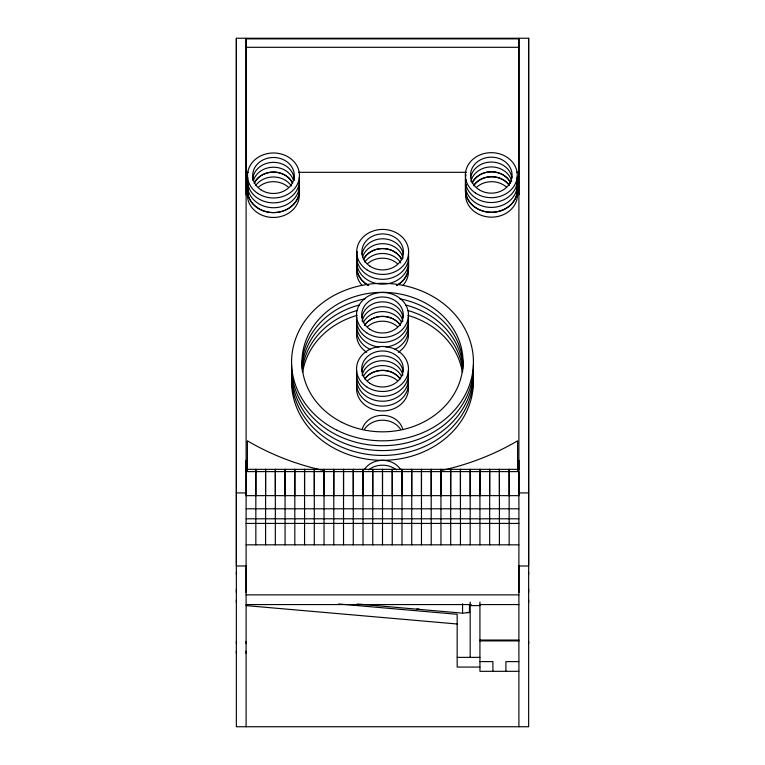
<?xml version="1.0" encoding="UTF-8"?>
<svg xmlns="http://www.w3.org/2000/svg" width="765" height="765" viewBox="0 0 765 765"><rect width="100%" height="100%" fill="white"/><g stroke="black" fill="none" stroke-linecap="round" stroke-linejoin="round"><path stroke-width="1.15" d="M236.356 653.434L236.356 651.168M236.356 643.7L236.356 641.443M236.356 602.332L236.356 600.066M236.356 592.607L236.356 589.356M236.356 574.41L236.356 572.144M236.356 38.25L236.356 726.74L528.644 726.74L528.644 38.25L236.356 38.25L236.356 565.985L246.101 565.985L246.101 726.75M246.101 653.434L246.101 651.168M246.101 643.7L246.101 641.443M246.101 592.607L246.101 38.25M255.845 544.823L255.845 469.347L255.845 495.644M265.589 544.823L265.589 469.347L265.589 495.644M275.333 544.823L275.333 469.347L275.333 495.644M285.068 544.823L285.068 469.347L285.068 495.644M294.812 544.823L294.812 469.347L294.812 495.644M304.556 544.823L304.556 469.347L304.556 495.644M314.3 544.823L314.3 469.347L314.3 495.644M324.044 544.823L324.044 469.347L324.044 495.644M333.789 544.823L333.789 469.347L333.789 495.644M343.533 544.823L343.533 469.347L343.533 495.644M353.267 544.823L353.267 469.347L353.267 495.644M363.012 544.823L363.012 469.347L363.012 495.644M372.756 544.823L372.756 469.347L372.756 495.644M382.5 544.823L382.5 469.347L382.5 495.644M392.244 544.823L392.244 469.347L392.244 495.644M401.988 544.823L401.988 469.347L401.988 495.644M401.988 471.613L401.988 469.347M411.733 544.823L411.733 469.347L411.733 495.644M421.467 544.823L421.467 469.347L421.467 495.644M431.211 544.823L431.211 469.347L431.211 495.644M440.956 544.823L440.956 469.347L440.956 495.644M450.7 544.823L450.7 469.347L450.7 495.644M460.444 544.823L460.444 469.347L460.444 495.644M470.188 544.823L470.188 469.347L470.188 495.644M479.932 544.823L479.932 469.347L479.932 495.644M489.667 544.823L489.667 469.347L489.667 495.644M499.411 544.823L499.411 469.347L499.411 495.644M509.155 544.823L509.155 469.347L509.155 495.644M518.899 592.607L518.899 38.25M528.644 643.7L528.644 641.443M528.644 602.332L528.644 600.066M528.644 592.607L528.644 589.356M528.644 574.41L528.644 572.144M528.644 38.25L528.644 565.985L518.899 565.985L518.899 726.75M246.148 471.613L246.101 495.644L518.899 495.644L518.899 471.613L246.148 471.613L246.101 469.347L518.899 469.347M416.619 609.16L418.933 608.959M357.312 603.987L462.567 613.157L469.461 612.555L469.461 604.321M246.101 47.306L518.899 47.306M246.101 172.316L248.482 172.316M298.513 172.316L466.487 172.316M516.518 172.316L518.899 172.316M236.356 492.918L246.101 492.918M518.899 492.918L528.644 492.918M246.101 508.792L518.899 508.792M246.101 518.794L518.899 518.794M246.101 523.432L518.899 523.432M246.101 544.823L518.899 544.823M246.101 594.864L518.899 594.864M246.101 604.57L471.25 604.57M479.588 604.57L518.899 604.57M470.188 605.593L479.932 605.593M479.932 640.056L518.899 640.056M479.932 640.898L518.899 640.898M457.174 657.365L479.932 657.365M479.932 661.61L492.918 661.61L492.918 671.316M518.899 661.61L505.914 661.61L505.914 671.316M479.932 667.07L457.174 667.07L457.174 614.295L338.589 603.958M518.899 671.316L479.932 671.316L479.932 602.036M467.166 612.363L469.461 612.555M246.101 605.603L457.174 624.001M518.899 194.817L518.899 38.872L246.101 38.872L246.101 194.817M518.899 460.32L518.899 469.786M517.599 470.571L517.599 440.831A240.325 208.128 0 0 1 441.663 470.427M470.188 602.036L470.188 657.365M462.567 603.748L462.567 613.157M247.401 470.571L247.401 440.831A240.325 208.128 0 0 0 323.337 470.427M246.101 460.32L246.101 469.786M299.239 177.413A25.981 22.501 0 0 1 273.488 202.849A25.981 22.501 0 0 1 247.726 177.413M252.699 180.349A20.789 17.997 0 0 1 273.488 162.352A20.789 17.997 0 0 1 294.267 180.349M247.726 187.157A25.981 22.501 0 0 0 273.488 212.594A25.981 22.501 0 0 0 299.239 187.157A25.981 22.501 0 0 1 272.024 212.565A25.981 22.501 0 0 1 248.118 184.843M254.286 183.208A20.789 17.997 0 0 1 273.488 172.096A20.789 17.997 0 0 1 292.689 183.208M299.239 182.29A25.981 22.501 0 0 1 273.488 207.726A25.981 22.501 0 0 1 247.726 182.29M253.406 180.569A20.789 17.997 0 0 1 273.488 167.219A20.789 17.997 0 0 1 293.559 180.569M408.424 253.856A25.981 22.501 0 0 1 381.305 279.263A25.981 22.501 0 0 1 357.398 251.542M362.055 254.439A20.789 17.997 0 0 1 382.663 238.795A20.789 17.997 0 0 1 403.27 254.439M408.424 258.723A25.981 22.501 0 0 1 381.305 284.131A25.981 22.501 0 0 1 357.398 256.409M362.581 257.002A20.789 17.997 0 0 1 383.341 243.672A20.789 17.997 0 0 1 403.05 258.159M408.424 263.6A25.981 22.501 0 0 1 396.624 285.508M368.701 285.508A25.981 22.501 0 0 1 357.398 261.286M363.461 259.641A20.789 17.997 0 0 1 382.663 248.529A20.789 17.997 0 0 1 401.864 259.641M408.261 321.788A25.981 22.501 0 0 1 385.895 347.033M379.105 347.033A25.981 22.501 0 0 1 356.739 321.788M362.113 321.214A20.789 17.997 0 0 1 382.5 306.727A20.789 17.997 0 0 1 402.887 321.214M408.261 316.92A25.981 22.501 0 0 1 382.5 342.357A25.981 22.501 0 0 1 356.739 316.92M361.893 317.504A20.789 17.997 0 0 1 382.5 301.85A20.789 17.997 0 0 1 403.107 317.504M408.261 326.665A25.981 22.501 0 0 1 394.491 349.557M370.509 349.557A25.981 22.501 0 0 1 356.739 326.665M363.299 322.706A20.789 17.997 0 0 1 382.5 311.594A20.789 17.997 0 0 1 401.702 322.706M408.261 375.787A25.981 22.501 0 0 1 382.5 401.223A25.981 22.501 0 0 1 356.739 375.787M362.113 375.223A20.789 17.997 0 0 1 382.5 360.726A20.789 17.997 0 0 1 402.887 375.223M408.261 370.92A25.981 22.501 0 0 1 382.5 396.356A25.981 22.501 0 0 1 356.739 370.92M361.893 371.503A20.789 17.997 0 0 1 382.5 355.849A20.789 17.997 0 0 1 403.107 371.503M408.261 380.664A25.981 22.501 0 0 1 382.5 406.1A25.981 22.501 0 0 1 356.739 380.664M363.299 376.705A20.789 17.997 0 0 1 382.5 365.594A20.789 17.997 0 0 1 401.702 376.705M473.392 364.676A90.93 78.747 0 0 1 382.5 445.699A90.93 78.747 0 0 1 291.608 364.676M301.974 365.823A80.545 69.749 0 0 1 365.048 298.857M399.952 298.857A80.545 69.749 0 0 1 463.026 365.823M473.392 369.552A90.93 78.747 0 0 1 382.5 450.575A90.93 78.747 0 0 1 291.608 369.552M302.051 368.414A80.545 69.749 0 0 1 359.416 304.996M405.584 304.996A80.545 69.749 0 0 1 462.949 368.414M473.392 374.42A90.93 78.747 0 0 1 382.5 455.443A90.93 78.747 0 0 1 291.608 374.42M302.223 371.006A80.545 69.749 0 0 1 357.188 310.475M407.812 310.475A80.545 69.749 0 0 1 462.777 371.006M517.064 177.107A25.981 22.501 0 0 1 489.944 202.515A25.981 22.501 0 0 1 466.038 174.793M470.695 177.7A20.789 17.997 0 0 1 491.302 162.046A20.789 17.997 0 0 1 511.909 177.7M517.064 181.984A25.981 22.501 0 0 1 489.944 207.382A25.981 22.501 0 0 1 466.038 179.67M470.915 181.41A20.789 17.997 0 0 1 491.302 166.913A20.789 17.997 0 0 1 511.689 181.41M517.064 186.851A25.981 22.501 0 0 1 489.944 212.259A25.981 22.501 0 0 1 466.038 184.537M472.101 182.902A20.789 17.997 0 0 1 491.302 171.79A20.789 17.997 0 0 1 510.513 182.902M473.392 379.297A90.93 78.747 0 0 1 382.5 460.32A90.93 78.747 0 0 1 291.608 379.297M364.503 469.318A20.789 17.997 0 0 1 400.497 469.318M302.644 372.459A80.545 69.749 0 0 1 357.188 315.352M407.812 315.352A80.545 69.749 0 0 1 462.356 372.459M517.274 191.719A25.981 22.501 0 0 1 491.522 217.155A25.981 22.501 0 0 1 465.761 191.719M473.793 185.254A20.789 17.997 0 0 1 509.241 185.254M517.274 186.851A25.981 22.501 0 0 1 491.522 212.288A25.981 22.501 0 0 1 465.761 186.851M472.311 182.902A20.789 17.997 0 0 1 491.522 171.79A20.789 17.997 0 0 1 510.724 182.902M299.134 192.034A25.981 22.501 0 0 1 272.024 217.432A25.981 22.501 0 0 1 248.118 189.72M255.663 185.56A20.789 17.997 0 0 1 291.379 185.971M254.181 183.208A20.789 17.997 0 0 1 273.382 172.096A20.789 17.997 0 0 1 292.584 183.208M408.261 385.531A25.981 22.501 0 0 1 382.5 410.968A25.981 22.501 0 0 1 356.739 385.531M364.781 379.058A20.789 17.997 0 0 1 400.219 379.058M408.261 268.534A25.981 22.501 0 0 1 403.117 285.163M361.883 285.163A25.981 22.501 0 0 1 356.739 268.534M364.781 262.06A20.789 17.997 0 0 1 400.764 262.883M408.261 263.657A25.981 22.501 0 0 1 396.461 285.575M368.539 285.575A25.981 22.501 0 0 1 357.59 260.205M363.299 259.708A20.789 17.997 0 0 1 382.5 248.596A20.789 17.997 0 0 1 401.702 259.708M408.261 331.532A25.981 22.501 0 0 1 398.316 352.321M366.684 352.321A25.981 22.501 0 0 1 356.739 331.532M364.781 325.058A20.789 17.997 0 0 1 400.219 325.058M258.685 186.956A20.789 17.997 0 0 1 288.08 186.956M476.92 186.956A20.789 17.997 0 0 1 506.315 186.956M368.587 469.815A20.789 17.997 0 0 1 396.413 469.815M367.802 380.454A20.789 17.997 0 0 1 397.198 380.454M367.802 326.454A20.789 17.997 0 0 1 397.198 326.454M367.802 263.456A20.789 17.997 0 0 1 397.198 263.456M364.503 429.184A20.789 17.997 0 0 1 400.497 429.184M473.621 185.809A20.789 17.997 0 0 1 509.05 185.015M365.068 378.512A20.789 17.997 0 0 1 367.057 376.265M367.802 375.586A20.789 17.997 0 0 1 397.198 375.586M397.943 376.265A20.789 17.997 0 0 1 399.932 378.512M364.503 325.316A20.789 17.997 0 0 1 372.106 318.728M373.062 318.278A20.789 17.997 0 0 1 391.938 318.278M392.894 318.728A20.789 17.997 0 0 1 400.497 325.316M362.419 428.658A20.789 17.997 0 0 1 382.5 415.319A20.789 17.997 0 0 1 402.581 428.658M257.671 193.335A25.981 22.501 0 0 0 299.239 178.417A25.981 22.501 0 0 0 263.543 154.693A25.981 22.501 0 0 0 257.671 193.335M260.827 189.758A20.789 17.997 0 0 0 294.095 177.834A20.789 17.997 0 0 0 265.531 158.852A20.789 17.997 0 0 0 260.827 189.758M366.846 269.768A25.981 22.501 0 0 0 408.424 254.86A25.981 22.501 0 0 0 372.718 231.135A25.981 22.501 0 0 0 366.846 269.768M370.011 266.201A20.789 17.997 0 0 0 403.27 254.267A20.789 17.997 0 0 0 374.707 235.285A20.789 17.997 0 0 0 370.011 266.201M366.684 332.832A25.981 22.501 0 0 0 408.261 317.915A25.981 22.501 0 0 0 372.555 294.19A25.981 22.501 0 0 0 366.684 332.832M369.849 329.266A20.789 17.997 0 0 0 403.107 317.332A20.789 17.997 0 0 0 374.544 298.35A20.789 17.997 0 0 0 369.849 329.266M366.684 386.832A25.981 22.501 0 0 0 408.261 371.924A25.981 22.501 0 0 0 372.555 348.199A25.981 22.501 0 0 0 366.684 386.832M369.849 383.265A20.789 17.997 0 0 0 403.107 371.331A20.789 17.997 0 0 0 374.544 352.349A20.789 17.997 0 0 0 369.849 383.265M337.03 430.274A90.93 78.747 0 0 0 473.43 362.075A90.93 78.747 0 0 0 337.03 293.875A90.93 78.747 0 0 0 337.03 430.274M342.232 422.481A80.545 69.749 0 0 0 463.045 362.075A80.545 69.749 0 0 0 342.232 301.678A80.545 69.749 0 0 0 342.232 422.481M475.486 193.029A25.981 22.501 0 0 0 517.064 178.111A25.981 22.501 0 0 0 481.367 154.387A25.981 22.501 0 0 0 475.486 193.029M478.651 189.452A20.789 17.997 0 0 0 511.909 177.518A20.789 17.997 0 0 0 483.356 158.546A20.789 17.997 0 0 0 478.651 189.452"/></g></svg>
